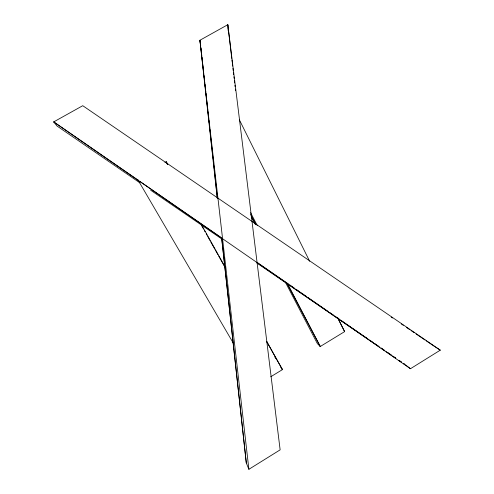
<?xml version="1.0" encoding="UTF-8"?>
<svg xmlns="http://www.w3.org/2000/svg" width="494" height="494" viewBox="0 0 494 494"><rect width="100%" height="100%" fill="white"/><g stroke="black" fill="none" stroke-linecap="round" stroke-linejoin="round"><path stroke-width="0.74" d="M138.746 180.631L53.71 121.895L410.465 368.722L440.29 350.16L82.745 105.697L53.71 121.895L57.106 126.087L139.851 182.799M221.639 238.194L246.302 462.989L248.89 469.3L280.135 449.855L227.808 24.7L199.916 40.255L217.261 198.304M270.7 376.792L282.438 369.617L266.649 341.354M337.76 317.827L344.614 331.622L320.254 346.51L317.364 343.596L285.365 282.16M164.94 162.433L166.268 161.674L167.775 164.366M435.233 346.911L440.29 350.16M391.217 317.123L392.489 317.988M401.424 324.033L403.339 325.33M406.525 327.491L409.717 329.652M410.989 330.517L414.182 332.678M416.096 333.975L425.025 340.02M426.303 340.885L434.596 346.504M150.67 190.215L221.96 239.077M256.966 263.074L379.818 347.27M381.09 348.14L384.906 350.759M386.178 351.629L391.273 355.124M398.911 360.354L401.455 362.102L398.93 360.336M140.012 181.508L221.244 237.608M257.411 262.592L288.508 284.069M289.78 284.945L294.22 288.014M296.122 289.33L299.932 291.96M301.204 292.837L306.28 296.344M307.546 297.221L327.855 311.245M329.757 312.56L333.567 315.191M334.833 316.067L339.909 319.575M341.181 320.452L346.257 323.959M347.529 324.83L350.703 327.022M351.969 327.899L362.121 334.913M363.393 335.79L367.832 338.859M369.74 340.175L372.908 342.367M374.816 343.682L378.62 346.313M381.158 348.06L384.332 350.252M387.506 352.444L391.316 355.075M405.278 364.72L410.465 368.722M280.888 367.474L282.438 369.617L266.587 341.379M137.832 179.717L233.526 343.491M201.669 225.727L203.559 229.086M204.312 230.432L205.066 231.779M206.196 233.798L206.955 235.138M207.708 236.484L209.975 240.516M210.728 241.862L214.878 249.26M215.637 250.606L217.897 254.638M218.657 255.985L224.313 266.068M201.231 224.257L224.918 266.655M274.855 356.983L275.603 358.329M250.557 214.408L255.948 224.622M286.483 282.5L320.254 346.51L287.551 283.692M251.224 216.638L255.139 224.146M250.582 212.686L257.337 225.659M338.001 318.568L344.614 331.622M239.386 119.844L309.652 261.258M166.268 161.674L167.41 164.502M200.718 45.775L199.916 40.255L248.89 469.3M231.766 58.422L227.808 24.7L227.888 26.145M231.945 59.953L232.217 62.256M232.396 63.788L232.662 66.085M232.933 68.382L233.205 70.685M233.384 72.217L233.656 74.514M233.921 76.817L234.107 78.348M234.372 80.645L234.644 82.949M234.916 85.246L235.095 86.777M235.36 89.081L235.545 90.612M200.972 48.079L201.305 51.148M201.472 52.679L201.811 55.748M201.978 57.279L202.312 60.348M202.478 61.886L203.318 69.555M203.485 71.087L203.738 73.39M203.985 75.687L204.238 77.99M204.405 79.522L204.744 82.591M204.911 84.122L205.245 87.191M205.411 88.729L205.745 91.791M205.918 93.329L206.251 96.398M206.418 97.929L207.758 110.199M207.925 111.737L208.678 118.634M208.845 120.172L209.184 123.241M209.351 124.772L209.684 127.841M209.851 129.372L210.191 132.441M210.358 133.973L213.124 159.284M213.291 160.816L213.624 163.885M213.791 165.422L214.124 168.485M214.297 170.022L217.311 197.631M221.75 238.281L246.302 462.989M227.969 27.584L228.129 30.467M395.731 358.175L392.545 355.995L395.756 358.144M404.642 364.282L403.363 363.411L404.642 364.282"/></g></svg>
